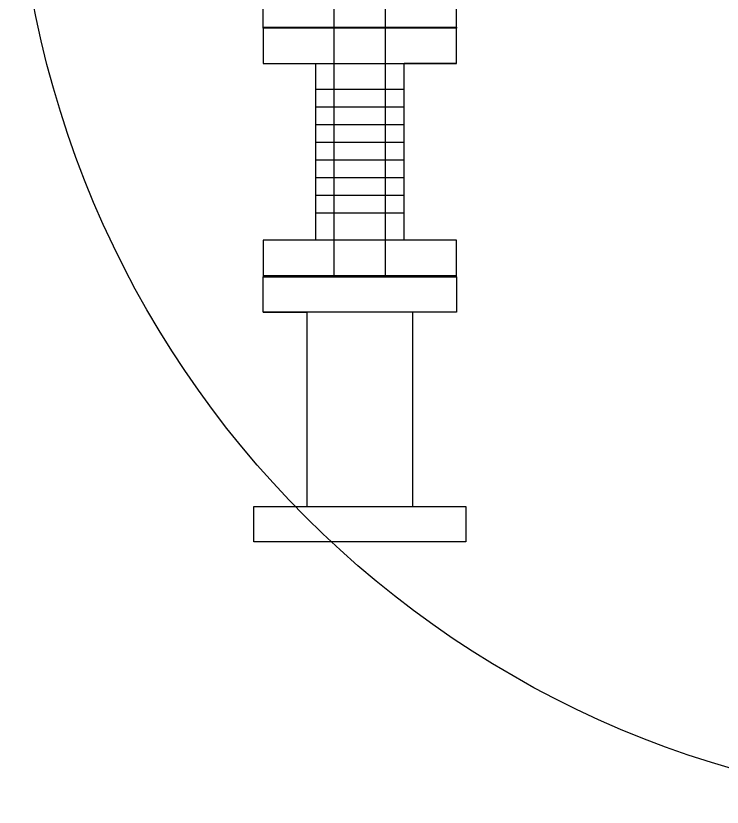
# Model space of a CAD drawing. Header units: inches. Extents: x -164 to 250, y -285 to 80.
# Drawn here: x -11.57 to -1.58, y -203.31 to -192.12 of the extents above; entities that cross this region are included whole.
import ezdxf

# ---------------------------------------------------------------- set-up
doc = ezdxf.new("R2010")
doc.units = ezdxf.units.IN
doc.header["$MEASUREMENT"] = 0

msp = doc.modelspace()

# ---------------------------------------------------------------- linework, layer by layer
for p, q in [((-7.0709, -195.8142), (-7.0709, -188.7143)), ((-6.3409, -195.8142), (-6.3409, -188.7143)), ((-8.0709, -192.28295), (-8.0709, -191.78295)), ((-5.3409, -192.28295), (-5.3409, -191.78295)), ((-8.0709, -192.28295), (-5.3409, -192.28295)), ((-8.0709, -192.29858), (-8.0709, -192.28295)), ((-5.3409, -192.29858), (-8.0709, -192.29858)), ((-8.0709, -192.29858), (-8.0709, -192.79858)), ((-5.3409, -192.28295), (-5.3409, -192.29858)), ((-5.3409, -192.79858), (-5.3409, -192.29858)), ((-8.0709, -192.79858), (-5.3409, -192.79858)), ((-8.0709, -192.79858), (-7.3309, -192.79858)), ((-7.3309, -192.79858), (-7.3309, -195.29858)), ((-5.3409, -192.79858), (-6.0809, -192.79858)), ((-6.0809, -195.29858), (-6.0809, -192.79858)), ((-7.3309, -193.16026), (-6.0809, -193.16026)), ((-7.3309, -193.16026), (-6.0809, -193.16026)), ((-7.3309, -193.41026), (-6.0809, -193.41026)), ((-7.3309, -193.66026), (-6.0809, -193.66026)), ((-7.3309, -193.91026), (-6.0809, -193.91026)), ((-7.3309, -194.16026), (-6.0809, -194.16026)), ((-7.3309, -194.41026), (-6.0809, -194.41026)), ((-7.3309, -194.41026), (-6.0809, -194.41026)), ((-7.3309, -194.66026), (-6.0809, -194.66026)), ((-7.3309, -194.66026), (-6.0809, -194.66026)), ((-7.3309, -194.91026), (-6.0809, -194.91026)), ((-7.3309, -195.29858), (-8.0709, -195.29858)), ((-8.0709, -195.29858), (-8.0709, -195.79858)), ((-6.0809, -195.29858), (-7.3309, -195.29858)), ((-5.3409, -195.29858), (-6.0809, -195.29858)), ((-5.3409, -195.79858), (-5.3409, -195.29858)), ((-8.0709, -195.79858), (-5.3409, -195.79858)), ((-8.0709, -195.79858), (-8.0709, -195.8142)), ((-8.0709, -195.8142), (-5.3409, -195.8142)), ((-8.0709, -196.3142), (-8.0709, -195.8142)), ((-8.0709, -195.8142), (-7.0709, -195.8142)), ((-5.3409, -195.8142), (-6.3409, -195.8142)), ((-5.3409, -195.8142), (-5.3409, -195.79858)), ((-5.3409, -195.8142), (-5.3409, -196.3142)), ((-5.3409, -196.3142), (-8.0709, -196.3142)), ((-8.0709, -196.3142), (-7.4559, -196.3142)), ((-7.4559, -196.3142), (-7.4559, -199.0642)), ((-5.3409, -196.3142), (-5.9559, -196.3142)), ((-5.9559, -199.0642), (-5.9559, -196.3142)), ((-7.4559, -199.0642), (-5.9559, -199.0642))]:
    msp.add_line(p, q)
msp.add_lwpolyline([(-8.2059, -199.0642), (-5.2059, -199.0642), (-5.2059, -199.5642), (-8.2059, -199.5642)], close=True)
msp.add_circle((2.4291, -189.31425), 14)

doc.saveas('drawing.dxf')
